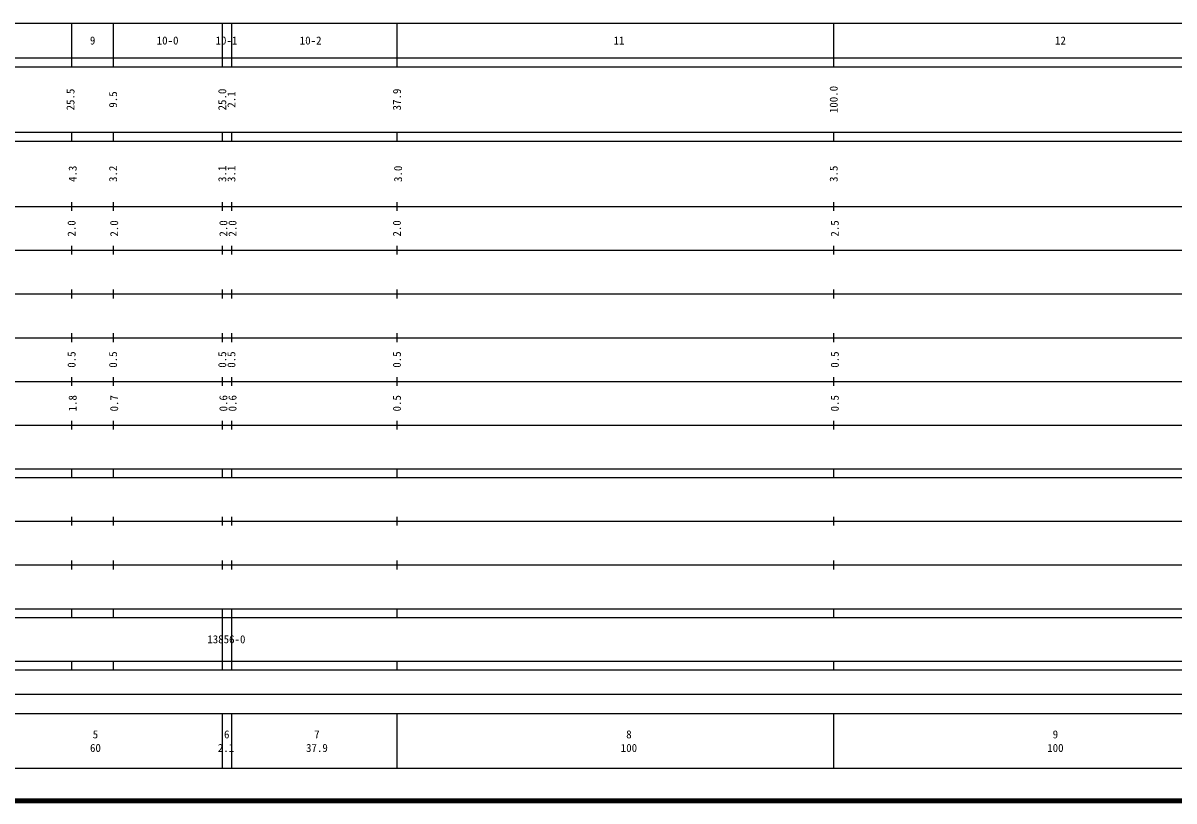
# Model space of a CAD drawing. Units: millimetres on the paper, enlarged 1000 times. Extents: x 40000 to 680000, y 20000 to 380000.
# Drawn here: x 282394 to 545940, y 20000 to 198000 of the extents above; entities that cross this region are included whole.
import ezdxf
from ezdxf.enums import TextEntityAlignment as Align

# ---------------------------------------------------------------- set-up
doc = ezdxf.new("R2010")
doc.units = ezdxf.units.MM
doc.header["$LTSCALE"] = 1000
doc.layers.add('M-TTL', color=2, linetype='Continuous', lineweight=140)
doc.layers.add('M-TTL-BAND', color=7, linetype='Continuous', lineweight=25)
doc.styles.add('ＭＳ ゴシック', font='')
doc.styles.get('ＭＳ ゴシック').set_extended_font_data('MS Gothic')

msp = doc.modelspace()

# ---------------------------------------------------------------- linework, layer by layer
at = {"layer": 'M-TTL'}
msp.add_line((40000, 20000), (680000, 20000), dxfattribs=at)
at = {"layer": 'M-TTL-BAND'}
for p, q in [((68000, 198000), (579000, 198000)), ((293500, 198000), (293500, 188000)), ((303000, 198000), (303000, 188000)), ((328000, 198000), (328000, 188000)), ((330100, 198000), (330100, 188000)), ((368000, 198000), (368000, 188000)), ((468000, 198000), (468000, 188000)), ((40000, 190000), (579000, 190000)), ((40000, 188000), (579000, 188000)), ((40000, 173000), (579000, 173000)), ((293500, 173000), (293500, 171000)), ((303000, 173000), (303000, 171000)), ((328000, 173000), (328000, 171000)), ((330100, 173000), (330100, 171000)), ((368000, 173000), (368000, 171000)), ((468000, 173000), (468000, 171000)), ((40000, 171000), (579000, 171000)), ((40000, 156000), (579000, 156000)), ((293500, 157000), (293500, 155000)), ((303000, 157000), (303000, 155000)), ((328000, 157000), (328000, 155000)), ((330100, 157000), (330100, 155000)), ((368000, 157000), (368000, 155000)), ((468000, 157000), (468000, 155000)), ((46000, 146000), (579000, 146000)), ((293500, 147000), (293500, 145000)), ((303000, 147000), (303000, 145000)), ((328000, 147000), (328000, 145000)), ((330100, 147000), (330100, 145000)), ((368000, 147000), (368000, 145000)), ((468000, 147000), (468000, 145000)), ((52000, 136000), (579000, 136000)), ((293500, 137000), (293500, 135000)), ((303000, 137000), (303000, 135000)), ((328000, 137000), (328000, 135000)), ((330100, 137000), (330100, 135000)), ((368000, 137000), (368000, 135000)), ((468000, 137000), (468000, 135000)), ((293500, 127000), (293500, 125000)), ((303000, 127000), (303000, 125000)), ((328000, 127000), (328000, 125000)), ((330100, 127000), (330100, 125000)), ((368000, 127000), (368000, 125000)), ((468000, 127000), (468000, 125000)), ((46000, 126000), (579000, 126000)), ((52000, 116000), (579000, 116000)), ((293500, 117000), (293500, 115000)), ((303000, 117000), (303000, 115000)), ((328000, 117000), (328000, 115000)), ((330100, 117000), (330100, 115000)), ((368000, 117000), (368000, 115000)), ((468000, 117000), (468000, 115000)), ((46000, 106000), (579000, 106000)), ((293500, 107000), (293500, 105000)), ((303000, 107000), (303000, 105000)), ((328000, 107000), (328000, 105000)), ((330100, 107000), (330100, 105000)), ((368000, 107000), (368000, 105000)), ((468000, 107000), (468000, 105000)), ((40000, 96000), (579000, 96000)), ((293500, 96000), (293500, 94000)), ((303000, 96000), (303000, 94000)), ((328000, 96000), (328000, 94000)), ((330100, 96000), (330100, 94000)), ((368000, 96000), (368000, 94000)), ((468000, 96000), (468000, 94000)), ((40000, 94000), (579000, 94000)), ((293500, 85000), (293500, 83000)), ((303000, 85000), (303000, 83000)), ((328000, 85000), (328000, 83000)), ((330100, 85000), (330100, 83000)), ((368000, 85000), (368000, 83000)), ((468000, 85000), (468000, 83000)), ((49000, 84000), (579000, 84000)), ((40000, 74000), (579000, 74000)), ((293500, 75000), (293500, 73000)), ((303000, 75000), (303000, 73000)), ((328000, 75000), (328000, 73000)), ((330100, 75000), (330100, 73000)), ((368000, 75000), (368000, 73000)), ((468000, 75000), (468000, 73000)), ((40000, 64000), (579000, 64000)), ((293500, 64000), (293500, 62000)), ((303000, 64000), (303000, 62000)), ((328000, 64000), (328000, 62000)), ((330100, 64000), (330100, 62000)), ((368000, 64000), (368000, 62000)), ((468000, 64000), (468000, 62000)), ((40000, 62000), (579000, 62000)), ((328000, 62000), (328000, 52000)), ((330100, 62000), (330100, 52000)), ((40000, 52000), (579000, 52000)), ((293500, 52000), (293500, 50000)), ((303000, 52000), (303000, 50000)), ((328000, 52000), (328000, 50000)), ((330100, 52000), (330100, 50000)), ((368000, 52000), (368000, 50000)), ((468000, 52000), (468000, 50000)), ((40000, 50000), (579000, 50000)), ((70805, 44406), (565903, 44406)), ((40000, 40000), (579000, 40000)), ((328000, 40000), (328000, 27500)), ((330100, 40000), (330100, 27500)), ((368000, 40000), (368000, 27500)), ((468000, 40000), (468000, 27500)), ((68000, 27500), (579000, 27500))]:
    msp.add_line(p, q, dxfattribs=at)

# ---------------------------------------------------------------- texts
at = {"layer": 'M-TTL-BAND', "style": 'ＭＳ ゴシック'}
for s, p in [('9', (298333, 194000)), ('10-0', (315500, 194000)), ('10-1', (328973, 194000)), ('10-2', (348256, 194000)), ('11', (418843, 194000)), ('12', (519955, 194000)), ('13856-0', (328958, 57000)), ('5', (298976, 35238)), ('6', (329041, 35238)), ('7', (349691, 35238)), ('8', (421137, 35238)), ('9', (518787, 35238)), ('60', (298976, 32131)), ('2.1', (328866, 32131)), ('37.9', (349691, 32131)), ('100', (421137, 32131)), ('100', (518787, 32131))]:
    msp.add_text(s, height=1833, dxfattribs=at).set_placement(p, align=Align.MIDDLE_CENTER)
for s, p in [('25.5', (293258, 180500)), ('9.5', (303008, 180500)), ('25.0', (328008, 180500)), ('2.1', (330108, 180500)), ('37.9', (368011, 180500)), ('100.0', (468014, 180500)), ('4.3', (293758, 163500)), ('3.2', (303008, 163500)), ('3.1', (328008, 163500)), ('3.1', (330108, 163500)), ('3.0', (368261, 163500)), ('3.5', (468014, 163500)), ('2.0', (293508, 151000)), ('2.0', (303258, 151000)), ('2.0', (328258, 151000)), ('2.0', (330358, 151000)), ('2.0', (368011, 151000)), ('2.5', (468264, 151000)), ('0.5', (293508, 121000)), ('0.5', (303008, 121000)), ('0.5', (328008, 121000)), ('0.5', (330108, 121000)), ('0.5', (368011, 121000)), ('0.5', (468264, 121000)), ('1.8', (293758, 111000)), ('0.7', (303258, 111000)), ('0.6', (328258, 111000)), ('0.6', (330358, 111000)), ('0.5', (368011, 111000)), ('0.5', (468264, 111000))]:
    msp.add_text(s, height=1833, rotation=90, dxfattribs=at).set_placement(p, align=Align.MIDDLE_CENTER)

doc.saveas('drawing.dxf')
